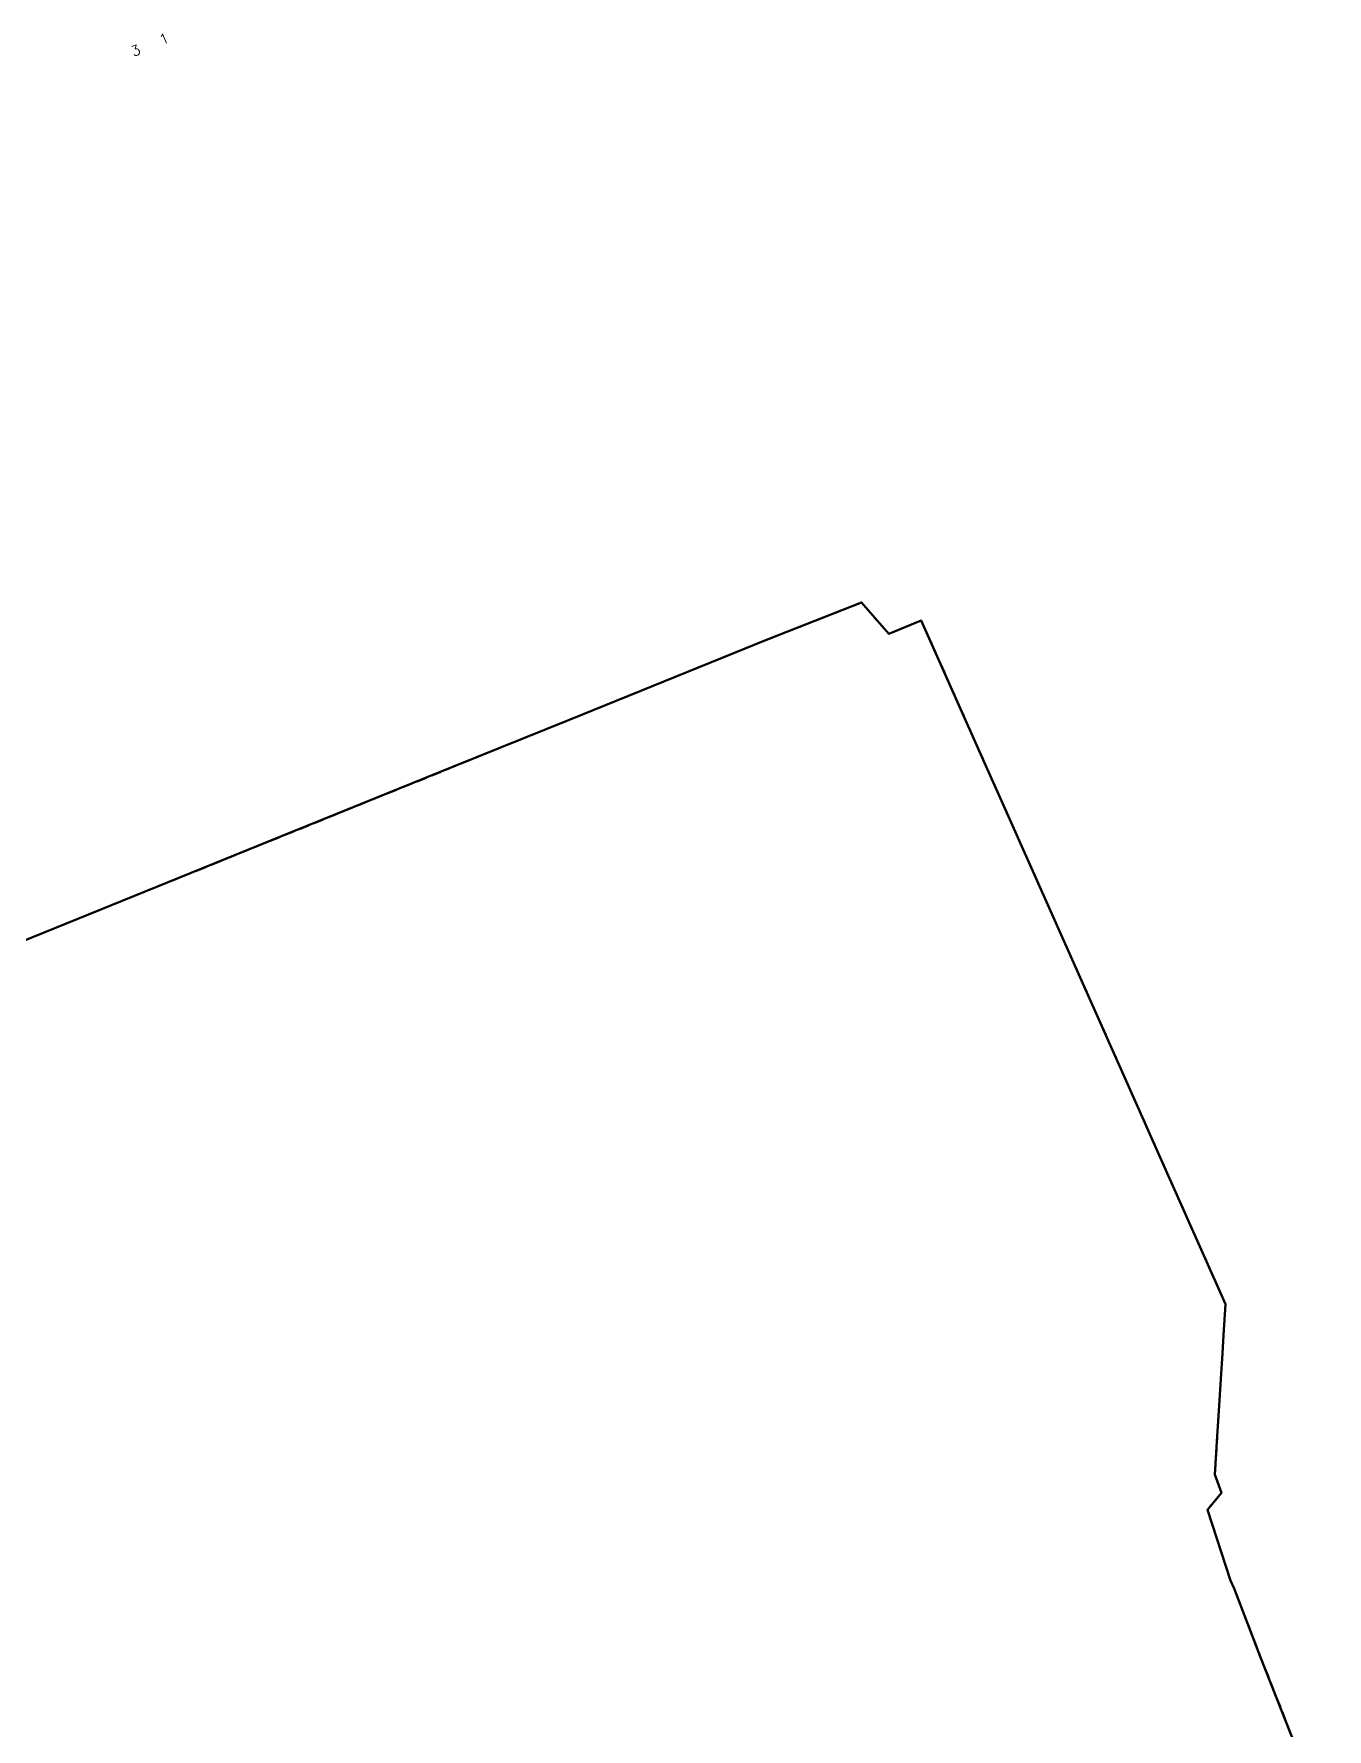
# Model space of a CAD drawing. Header units: metres. Extents: x 2513914 to 2544706, y 1140005 to 1171926.
# Drawn here: x 2515765.1 to 2515968.8, y 1146528.9 to 1146796 of the extents above; entities that cross this region are included whole.
import ezdxf
from ezdxf.enums import TextEntityAlignment as Align

# ---------------------------------------------------------------- set-up
doc = ezdxf.new("R2010")
doc.units = ezdxf.units.M
doc.linetypes.add('MO_G', pattern=[2.5, 1.5, -1])
doc.layers.add('MO_AD_NO_POLICE', color=7, linetype='Continuous', lineweight=20)
doc.layers.add('MO_RPL', color=7, linetype='MO_G', lineweight=40)
doc.layers.add('MO_RPL_CA', color=7, linetype='Continuous', lineweight=50, true_color=0xffffff)
doc.styles.get("Standard").update_dxf_attribs({"font": 'simplex.shx'})

# ---------------------------------------------------------------- blocks, each defined once
blk = doc.blocks.new('AD')
at = {"layer": 'MO_AD_NO_POLICE'}
blk.add_attdef('NUMERO', text='', height=0.0016, dxfattribs=at).set_placement((0, 0), align=Align.MIDDLE_CENTER)

msp = doc.modelspace()

# ---------------------------------------------------------------- linework, layer by layer
at = {"layer": 'MO_RPL', "flags": 128}
msp.add_lwpolyline([(2515952.83, 1146595.82), (2515952.53, 1146590.95), (2515952.35, 1146588.02), (2515952.1, 1146584.03), (2515951.83, 1146579.77), (2515951.54, 1146574.99), (2515951.16, 1146568.95), (2515952.2, 1146566.07), (2515950.01, 1146563.41), (2515953.6, 1146552.25), (2515954.18, 1146551.03), (2515958.31, 1146540.3), (2515968.84, 1146513.56), (2515968.23, 1146503.41), (2515952.33, 1146494.53), (2515950.42, 1146487.73), (2515951.96, 1146481.8), (2515953.48, 1146475.95), (2515967, 1146423.73), (2515954.77, 1146417.08), (2515954.25, 1146416.77), (2515952.83, 1146415.95), (2515940, 1146408.22), (2515935, 1146404.85), (2515930.88, 1146401.95), (2515926.69, 1146399.16), (2515921.69, 1146395.85), (2515916.63, 1146392.61), (2515911.33, 1146389.83), (2515904.25, 1146387.21), (2515892.08, 1146382.01), (2515885.48, 1146379.27), (2515864.75, 1146370.66), (2515861.75, 1146369.45), (2515859.93, 1146368.72), (2515856.22, 1146367.22), (2515846.68, 1146364.72), (2515843.54, 1146364.4), (2515833.59, 1146363.4), (2515819.29, 1146362.73), (2515807.33, 1146363.24), (2515764.33, 1146433.54), (2515752.39, 1146477.72), (2515749.38, 1146489.68), (2515745.58, 1146501.92), (2515744.33, 1146505.94), (2515743.15, 1146509.74), (2515741.96, 1146513.58), (2515738.16, 1146525.8), (2515736.72, 1146525.31), (2515675.7, 1146503.28), (2515655.39, 1146495.94), (2515613.58, 1146491.34), (2515600.74, 1146489.84), (2515586.43, 1146488.18), (2515579.02, 1146487.32), (2515533.3, 1146473.59), (2515517.14, 1146466.65), (2515501.36, 1146459.88), (2515494.17, 1146456.79), (2515451.6, 1146427.34), (2515445.72, 1146442.13), (2515444.43, 1146445.37), (2515428.41, 1146485.66), (2515427.36, 1146487.98), (2515423.61, 1146497.26), (2515421.92, 1146502.54), (2515421.53, 1146504.7), (2515421.76, 1146507.12), (2515422.87, 1146509.12), (2515424.39, 1146510.33), (2515455.09, 1146527.48), (2515463.49, 1146531.91), (2515463.28, 1146543.17), (2515463.48, 1146565.06), (2515463.51, 1146567.95), (2515463.29, 1146576.25), (2515462.72, 1146618.3), (2515459.97, 1146631.81), (2515448.33, 1146665.14), (2515447.81, 1146666.62), (2515450.53, 1146682.88), (2515455.26, 1146684.76), (2515487.39, 1146697.54), (2515496.12, 1146700.82), (2515511.07, 1146706.44), (2515537.45, 1146729.6), (2515547.53, 1146734.91), (2515553.06, 1146737.83), (2515557.39, 1146739.83), (2515623.82, 1146770.49), (2515627.15, 1146768.11), (2515632.08, 1146769.53), (2515640.53, 1146750.82), (2515656.97, 1146714.43), (2515659.07, 1146709.78), (2515661.24, 1146704.97), (2515672.89, 1146679.19), (2515676.1, 1146672.09), (2515681.16, 1146660.84), (2515694.97, 1146630.05), (2515697.24, 1146627.53), (2515700.43, 1146627.56), (2515723.72, 1146636.96), (2515750.53, 1146647.83), (2515777.35, 1146658.69), (2515804.15, 1146669.54), (2515830.98, 1146680.41), (2515849.59, 1146687.96), (2515880.79, 1146700.6), (2515895.5, 1146706.39), (2515899.79, 1146701.46), (2515904.89, 1146703.55), (2515915.1, 1146680.64), (2515917.12, 1146676.08), (2515925.46, 1146657.34), (2515938.44, 1146628.18), (2515942.39, 1146619.28)], close=True, dxfattribs=at)
at = {"layer": 'MO_RPL_CA', "flags": 128}
msp.add_lwpolyline([(2515750.53, 1146647.83), (2515777.35, 1146658.69), (2515804.15, 1146669.54), (2515830.98, 1146680.41), (2515849.59, 1146687.96), (2515880.79, 1146700.6), (2515895.5, 1146706.39), (2515899.79, 1146701.46), (2515904.89, 1146703.55), (2515915.1, 1146680.64), (2515917.12, 1146676.08), (2515925.46, 1146657.34), (2515938.44, 1146628.18), (2515942.39, 1146619.28), (2515952.83, 1146595.82), (2515952.53, 1146590.95), (2515952.35, 1146588.02), (2515952.1, 1146584.03), (2515951.83, 1146579.77), (2515951.54, 1146574.99), (2515951.16, 1146568.95), (2515952.2, 1146566.07), (2515950.01, 1146563.41), (2515953.6, 1146552.25), (2515954.18, 1146551.03), (2515958.31, 1146540.3), (2515968.84, 1146513.56)], dxfattribs=at)

# ---------------------------------------------------------------- block references
at = {"layer": 'MO_AD_NO_POLICE', "xscale": 1000, "yscale": 1000, "zscale": 1000, "rotation": 22.13999999999998}
for p, values in [((2515781.18, 1146793.38), {'NUMERO': '3'}), ((2515785.64, 1146795.21), {'NUMERO': '1'})]:
    msp.add_blockref('AD', p, dxfattribs=at).add_auto_attribs(values)

doc.saveas('drawing.dxf')
